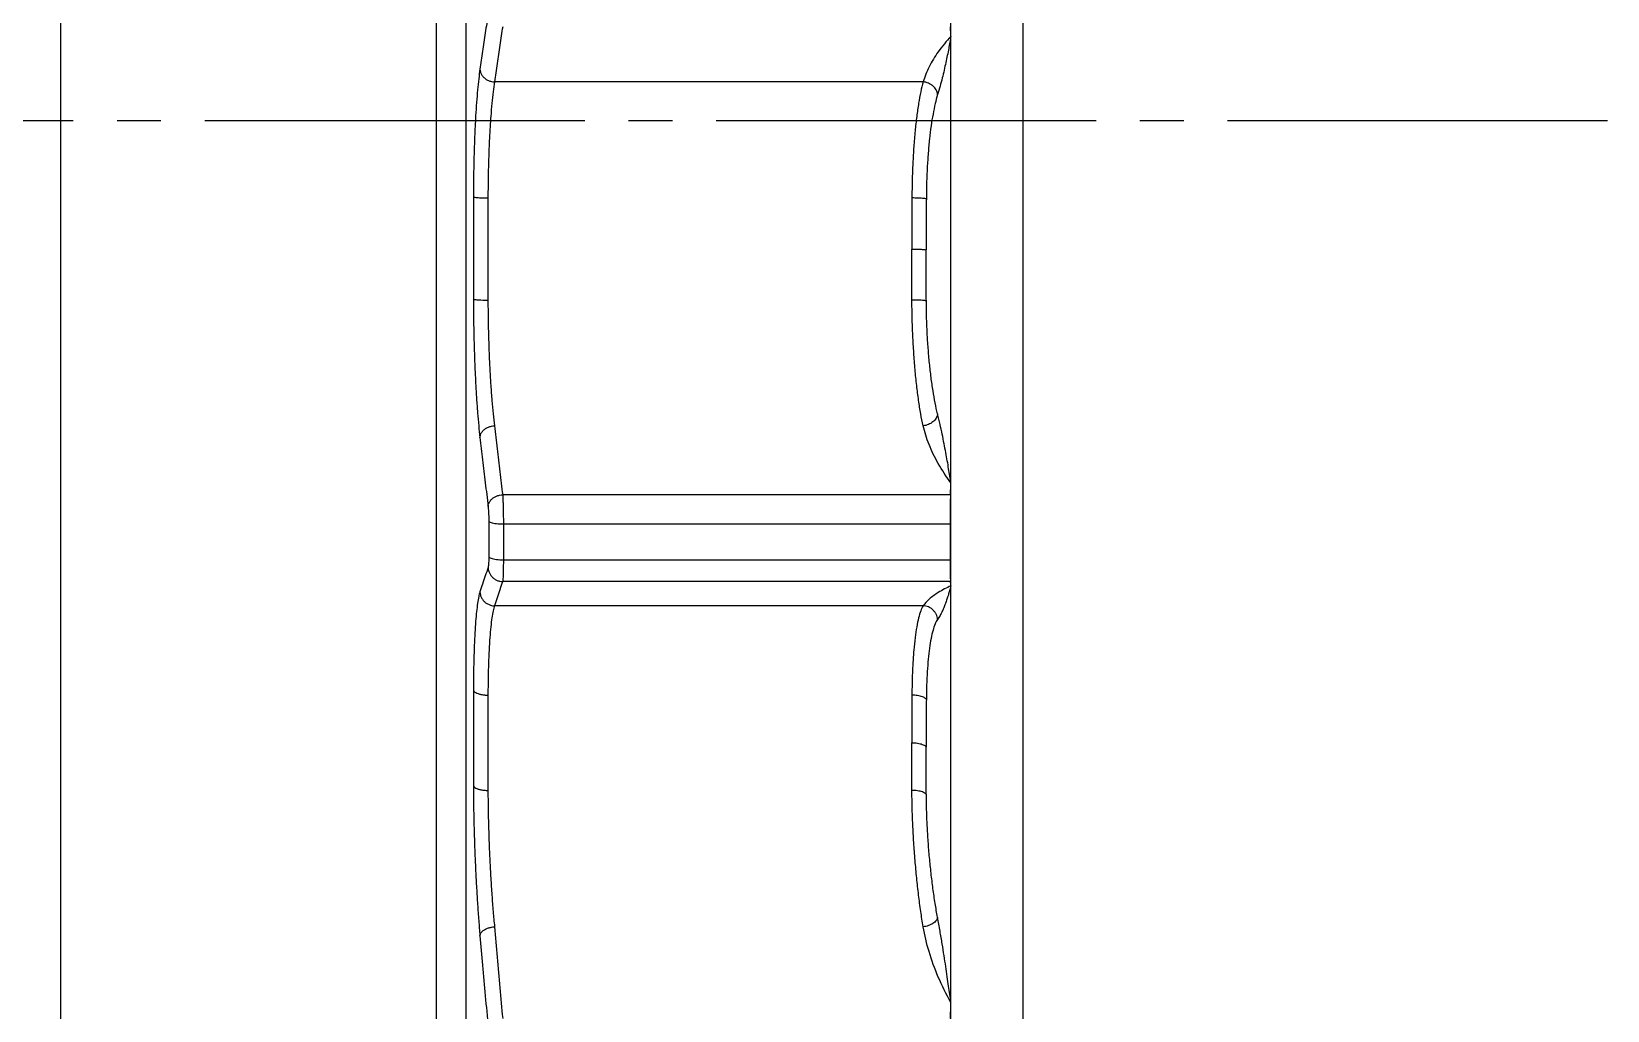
# Model space of a CAD drawing. Extents: x -19 to 350, y -1 to 245.
# Drawn here: x 296.4 to 350.3, y 149.3 to 182.8 of the extents above; entities that cross this region are included whole.
import ezdxf

# ---------------------------------------------------------------- set-up
doc = ezdxf.new("R2010")
doc.units = 0
doc.header["$MEASUREMENT"] = 0
doc.linetypes.add('CENTER', pattern=[17.5, 13, -1.5, 1.5, -1.5])
doc.layers.get('0').update_dxf_attribs({"linetype": 'CONTINUOUS'})
doc.layers.add('CENTER', color=1, linetype='CENTER')

msp = doc.modelspace()

# ---------------------------------------------------------------- linework, layer by layer
at = {"color": 7, "linetype": 'Continuous'}
for p, q in [((327.825, 116.313), (327.825, 243.066)), ((330.293, 116.9), (330.293, 242.6)), ((311.223, 234.217), (311.223, 125.188)), ((297.36, 233.299), (297.36, 126.107)), ((310.226, 126.107), (310.226, 233.299)), ((326.875, 181.077), (312.207, 181.077)), ((327.809, 166.953), (312.486, 166.953)), ((312.01, 166.052), (312.01, 164.836)), ((312.509, 165.954), (327.795, 165.954)), ((312.509, 165.954), (312.509, 164.729)), ((327.795, 165.954), (327.795, 164.729)), ((312.509, 164.729), (327.795, 164.729)), ((327.809, 163.985), (312.486, 163.985)), ((326.875, 163.156), (312.207, 163.156))]:
    msp.add_line(p, q, dxfattribs=at)
for points, knots in [([(311.987, 183.402), (311.955, 183.185), (311.892, 182.758), (311.799, 182.129), (311.738, 181.716), (311.709, 181.513)], [0, 0, 0, 0, 0.658094, 1.293507, 1.909191, 1.909191, 1.909191, 1.909191]), ([(312.486, 182.965), (312.455, 182.754), (312.392, 182.333), (312.299, 181.704), (312.238, 181.286), (312.207, 181.077)], [0, 0, 0, 0, 0.639271, 1.275296, 1.908054, 1.908054, 1.908054, 1.908054]), ([(327.825, 182.634), (327.822, 182.689), (327.817, 182.799), (327.812, 182.909), (327.809, 182.965)], [0, 0, 0, 0, 0.1648332, 0.3310737, 0.3310737, 0.3310737, 0.3310737]), ([(327.825, 182.634), (327.67, 182.469), (327.393, 182.139), (327.07, 181.614), (326.929, 181.252), (326.875, 181.077)], [0, 0, 0, 0, 0.679697, 1.289985, 1.838837, 1.838837, 1.838837, 1.838837]), ([(327.825, 182.634), (327.813, 182.567), (327.788, 182.427), (327.748, 182.21), (327.702, 181.979), (327.65, 181.734), (327.593, 181.476), (327.527, 181.206), (327.454, 180.926), (327.398, 180.737), (327.368, 180.641)], [0, 0, 0, 0, 0.204662, 0.426044, 0.662047, 0.912514, 1.177151, 1.455234, 1.745391, 2.045759, 2.045759, 2.045759, 2.045759]), ([(311.709, 181.513), (311.693, 181.403), (311.663, 181.166), (311.624, 180.787), (311.59, 180.363), (311.56, 179.898), (311.534, 179.398), (311.513, 178.866), (311.497, 178.307), (311.487, 177.73), (311.485, 177.339), (311.484, 177.141)], [0, 0, 0, 0, 0.333387, 0.716332, 1.142969, 1.609759, 2.112522, 2.646836, 3.207261, 3.788244, 4.380164, 4.380164, 4.380164, 4.380164]), ([(311.709, 181.513), (311.71, 181.481), (311.721, 181.417), (311.761, 181.326), (311.822, 181.244), (311.901, 181.175), (311.995, 181.122), (312.098, 181.088), (312.171, 181.078), (312.207, 181.077)], [0, 0, 0, 0, 0.0958261, 0.1939704, 0.2951492, 0.3994713, 0.5064683, 0.6152169, 0.7245125, 0.7245125, 0.7245125, 0.7245125]), ([(312.207, 181.077), (312.189, 180.966), (312.156, 180.722), (312.114, 180.329), (312.076, 179.882), (312.044, 179.389), (312.019, 178.856), (311.999, 178.292), (311.987, 177.705), (311.983, 177.307), (311.983, 177.106)], [0, 0, 0, 0, 0.338852, 0.736498, 1.187115, 1.683972, 2.219754, 2.786719, 3.37659, 3.980825, 3.980825, 3.980825, 3.980825]), ([(326.875, 181.077), (326.845, 180.966), (326.787, 180.722), (326.715, 180.327), (326.651, 179.879), (326.596, 179.385), (326.552, 178.852), (326.519, 178.289), (326.498, 177.704), (326.492, 177.307), (326.491, 177.106)], [0, 0, 0, 0, 0.346323, 0.749909, 1.204736, 1.704244, 2.241223, 2.807998, 3.396597, 3.998885, 3.998885, 3.998885, 3.998885]), ([(327.368, 180.641), (327.366, 180.669), (327.354, 180.724), (327.322, 180.802), (327.273, 180.875), (327.211, 180.939), (327.138, 180.994), (327.056, 181.036), (326.967, 181.065), (326.906, 181.075), (326.875, 181.077)], [0, 0, 0, 0, 0.0822591, 0.166706, 0.253577, 0.3427711, 0.4338882, 0.526297, 0.619218, 0.7118152, 0.7118152, 0.7118152, 0.7118152]), ([(327.368, 180.641), (327.337, 180.54), (327.279, 180.319), (327.207, 179.962), (327.143, 179.56), (327.089, 179.117), (327.045, 178.641), (327.012, 178.136), (326.991, 177.61), (326.985, 177.253), (326.984, 177.072)], [0, 0, 0, 0, 0.317937, 0.683982, 1.092962, 1.540199, 2.020672, 2.528658, 3.057508, 3.599609, 3.599609, 3.599609, 3.599609]), ([(311.484, 177.141), (311.483, 176.753), (311.482, 175.976), (311.482, 174.811), (311.483, 174.035), (311.484, 173.646)], [0, 0, 0, 0, 1.164744, 2.330144, 3.494885, 3.494885, 3.494885, 3.494885]), ([(311.484, 177.141), (311.491, 177.135), (311.52, 177.131), (311.572, 177.122), (311.651, 177.116), (311.749, 177.11), (311.862, 177.107), (311.942, 177.106), (311.983, 177.106)], [0, 0, 0, 0, 0.0269332, 0.0819168, 0.162237, 0.2631467, 0.3785474, 0.5014245, 0.5014245, 0.5014245, 0.5014245]), ([(311.983, 177.106), (311.982, 176.718), (311.98, 175.942), (311.98, 174.778), (311.982, 174.001), (311.983, 173.613)], [0, 0, 0, 0, 1.164155, 2.32825, 3.492399, 3.492399, 3.492399, 3.492399]), ([(326.491, 177.106), (326.49, 176.912), (326.489, 176.524), (326.487, 175.942), (326.487, 175.554), (326.487, 175.36)], [0, 0, 0, 0, 0.582205, 1.164269, 1.746206, 1.746206, 1.746206, 1.746206]), ([(326.984, 177.072), (326.976, 177.076), (326.951, 177.081), (326.907, 177.088), (326.845, 177.093), (326.77, 177.098), (326.683, 177.102), (326.589, 177.105), (326.524, 177.106), (326.491, 177.106)], [0, 0, 0, 0, 0.027801, 0.0736834, 0.1360919, 0.2126411, 0.3003362, 0.3957215, 0.4950276, 0.4950276, 0.4950276, 0.4950276]), ([(326.984, 177.072), (326.983, 176.879), (326.982, 176.491), (326.98, 175.91), (326.98, 175.522), (326.98, 175.329)], [0, 0, 0, 0, 0.581153, 1.162422, 1.743649, 1.743649, 1.743649, 1.743649]), ([(326.487, 175.36), (326.52, 175.36), (326.584, 175.359), (326.678, 175.357), (326.765, 175.354), (326.841, 175.349), (326.902, 175.344), (326.947, 175.337), (326.971, 175.332), (326.98, 175.329)], [0, 0, 0, 0, 0.0990016, 0.1941165, 0.2819802, 0.3591335, 0.4215918, 0.4671908, 0.494862, 0.494862, 0.494862, 0.494862]), ([(326.491, 173.613), (326.49, 173.807), (326.489, 174.196), (326.487, 174.778), (326.487, 175.166), (326.487, 175.36)], [0, 0, 0, 0, 0.582205, 1.164269, 1.746206, 1.746206, 1.746206, 1.746206]), ([(326.984, 173.585), (326.983, 173.779), (326.982, 174.166), (326.98, 174.747), (326.98, 175.135), (326.98, 175.329)], [0, 0, 0, 0, 0.581156, 1.162427, 1.743655, 1.743655, 1.743655, 1.743655]), ([(311.484, 173.646), (311.491, 173.64), (311.52, 173.636), (311.572, 173.627), (311.651, 173.622), (311.749, 173.617), (311.862, 173.614), (311.942, 173.613), (311.983, 173.613)], [0, 0, 0, 0, 0.0268902, 0.0818326, 0.1621176, 0.2630006, 0.3783847, 0.5012563, 0.5012563, 0.5012563, 0.5012563]), ([(311.484, 173.646), (311.485, 173.447), (311.488, 173.049), (311.498, 172.456), (311.513, 171.873), (311.534, 171.308), (311.56, 170.766), (311.59, 170.252), (311.625, 169.771), (311.663, 169.328), (311.693, 169.046), (311.709, 168.912)], [0, 0, 0, 0, 0.598011, 1.194557, 1.779586, 2.347121, 2.891268, 3.407228, 3.890507, 4.337414, 4.741579, 4.741579, 4.741579, 4.741579]), ([(311.983, 173.613), (311.983, 173.41), (311.987, 173.005), (311.999, 172.401), (312.019, 171.81), (312.045, 171.24), (312.077, 170.699), (312.115, 170.196), (312.157, 169.737), (312.19, 169.448), (312.207, 169.312)], [0, 0, 0, 0, 0.60986, 1.216446, 1.810908, 2.384494, 2.92882, 3.435963, 3.898373, 4.309199, 4.309199, 4.309199, 4.309199]), ([(326.984, 173.585), (326.976, 173.589), (326.951, 173.593), (326.907, 173.6), (326.845, 173.605), (326.77, 173.609), (326.683, 173.612), (326.589, 173.613), (326.524, 173.614), (326.491, 173.613)], [0, 0, 0, 0, 0.0277291, 0.0735434, 0.1358917, 0.2123912, 0.3000494, 0.3954119, 0.4947102, 0.4947102, 0.4947102, 0.4947102]), ([(326.875, 169.312), (326.845, 169.448), (326.788, 169.738), (326.716, 170.198), (326.651, 170.703), (326.597, 171.244), (326.553, 171.814), (326.52, 172.405), (326.498, 173.007), (326.492, 173.411), (326.491, 173.613)], [0, 0, 0, 0, 0.417468, 0.885476, 1.396668, 1.943512, 2.518045, 3.11203, 3.717105, 4.32491, 4.32491, 4.32491, 4.32491]), ([(327.368, 169.719), (327.338, 169.843), (327.281, 170.106), (327.208, 170.521), (327.144, 170.975), (327.089, 171.459), (327.045, 171.969), (327.012, 172.498), (326.991, 173.039), (326.985, 173.403), (326.984, 173.585)], [0, 0, 0, 0, 0.382464, 0.806379, 1.265693, 1.755139, 2.269165, 2.801557, 3.345247, 3.892333, 3.892333, 3.892333, 3.892333]), ([(327.368, 169.719), (327.366, 169.694), (327.354, 169.644), (327.321, 169.572), (327.273, 169.505), (327.211, 169.445), (327.138, 169.394), (327.055, 169.354), (326.967, 169.326), (326.906, 169.315), (326.875, 169.312)], [0, 0, 0, 0, 0.0750715, 0.1534236, 0.2355755, 0.3214933, 0.4106633, 0.5022016, 0.5949771, 0.687736, 0.687736, 0.687736, 0.687736]), ([(327.825, 167.366), (327.813, 167.443), (327.788, 167.602), (327.747, 167.85), (327.702, 168.117), (327.65, 168.403), (327.592, 168.706), (327.527, 169.029), (327.453, 169.369), (327.397, 169.6), (327.368, 169.719)], [0, 0, 0, 0, 0.23167, 0.483821, 0.754576, 1.044371, 1.353645, 1.682553, 2.030746, 2.397594, 2.397594, 2.397594, 2.397594]), ([(311.709, 168.912), (311.71, 168.941), (311.721, 169), (311.762, 169.083), (311.823, 169.158), (311.902, 169.221), (311.996, 169.269), (312.099, 169.301), (312.171, 169.311), (312.207, 169.312)], [0, 0, 0, 0, 0.0870742, 0.1777785, 0.2733711, 0.3740797, 0.4792016, 0.5873302, 0.6966226, 0.6966226, 0.6966226, 0.6966226]), ([(311.709, 168.912), (311.738, 168.659), (311.799, 168.143), (311.892, 167.356), (311.955, 166.823), (311.987, 166.552)], [0, 0, 0, 0, 0.766801, 1.557904, 2.376968, 2.376968, 2.376968, 2.376968]), ([(312.207, 169.312), (312.238, 169.052), (312.299, 168.529), (312.392, 167.742), (312.455, 167.216), (312.486, 166.953)], [0, 0, 0, 0, 0.787918, 1.579875, 2.375847, 2.375847, 2.375847, 2.375847]), ([(327.825, 167.366), (327.668, 167.576), (327.387, 167.995), (327.067, 168.65), (326.928, 169.096), (326.875, 169.312)], [0, 0, 0, 0, 0.785034, 1.510307, 2.179537, 2.179537, 2.179537, 2.179537]), ([(327.809, 166.953), (327.812, 167.022), (327.817, 167.16), (327.822, 167.298), (327.825, 167.366)], [0, 0, 0, 0, 0.2077167, 0.41367, 0.41367, 0.41367, 0.41367]), ([(311.987, 166.552), (311.989, 166.581), (312, 166.64), (312.04, 166.723), (312.101, 166.798), (312.181, 166.861), (312.274, 166.909), (312.377, 166.942), (312.45, 166.951), (312.486, 166.953)], [0, 0, 0, 0, 0.087176, 0.1779894, 0.2737051, 0.3745514, 0.4798218, 0.588102, 0.6975402, 0.6975402, 0.6975402, 0.6975402]), ([(312.486, 166.953), (312.489, 166.91), (312.493, 166.817), (312.499, 166.668), (312.503, 166.501), (312.507, 166.323), (312.509, 166.139), (312.509, 166.016), (312.509, 165.954)], [0, 0, 0, 0, 0.1286314, 0.2798503, 0.4483319, 0.6285266, 0.8142431, 0.9989525, 0.9989525, 0.9989525, 0.9989525]), ([(327.809, 166.953), (327.808, 166.91), (327.805, 166.817), (327.801, 166.668), (327.799, 166.501), (327.797, 166.323), (327.795, 166.139), (327.795, 166.016), (327.795, 165.954)], [0, 0, 0, 0, 0.1284413, 0.2795752, 0.4481756, 0.6284147, 0.8140677, 0.9987251, 0.9987251, 0.9987251, 0.9987251]), ([(311.987, 166.552), (311.991, 166.526), (311.996, 166.468), (312.002, 166.376), (312.007, 166.272), (312.01, 166.163), (312.01, 166.089), (312.01, 166.052)], [0, 0, 0, 0, 0.0787975, 0.1733296, 0.2786307, 0.3896126, 0.5003239, 0.5003239, 0.5003239, 0.5003239]), ([(312.01, 166.052), (312.015, 166.041), (312.042, 166.02), (312.097, 165.999), (312.176, 165.98), (312.275, 165.966), (312.389, 165.956), (312.468, 165.954), (312.509, 165.954)], [0, 0, 0, 0, 0.0361788, 0.0954554, 0.1779414, 0.2798527, 0.3955915, 0.5185006, 0.5185006, 0.5185006, 0.5185006]), ([(312.01, 164.836), (312.01, 164.801), (312.01, 164.734), (312.007, 164.642), (312.003, 164.565), (311.997, 164.507), (311.991, 164.475), (311.987, 164.463)], [0, 0, 0, 0, 0.1046962, 0.198874, 0.2774938, 0.3367937, 0.3738892, 0.3738892, 0.3738892, 0.3738892]), ([(312.01, 164.836), (312.015, 164.824), (312.041, 164.801), (312.097, 164.778), (312.176, 164.757), (312.275, 164.741), (312.389, 164.731), (312.468, 164.729), (312.509, 164.729)], [0, 0, 0, 0, 0.0378548, 0.0980067, 0.1809487, 0.2830744, 0.3988875, 0.5218053, 0.5218053, 0.5218053, 0.5218053]), ([(312.509, 164.729), (312.509, 164.67), (312.509, 164.558), (312.507, 164.397), (312.503, 164.257), (312.499, 164.14), (312.494, 164.052), (312.489, 164.004), (312.486, 163.985)], [0, 0, 0, 0, 0.1761932, 0.3382171, 0.4804643, 0.5982746, 0.6875453, 0.7451833, 0.7451833, 0.7451833, 0.7451833]), ([(327.795, 164.729), (327.795, 164.67), (327.795, 164.558), (327.796, 164.397), (327.799, 164.257), (327.801, 164.14), (327.805, 164.052), (327.807, 164.004), (327.809, 163.985)], [0, 0, 0, 0, 0.1761649, 0.3382225, 0.4805803, 0.5983264, 0.6874032, 0.7447671, 0.7447671, 0.7447671, 0.7447671]), ([(311.987, 164.463), (311.955, 164.368), (311.892, 164.18), (311.799, 163.904), (311.738, 163.722), (311.709, 163.633)], [0, 0, 0, 0, 0.3019008, 0.593291, 0.87553, 0.87553, 0.87553, 0.87553]), ([(311.987, 164.463), (311.989, 164.427), (312, 164.356), (312.039, 164.255), (312.1, 164.164), (312.179, 164.088), (312.273, 164.031), (312.377, 163.994), (312.45, 163.985), (312.486, 163.985)], [0, 0, 0, 0, 0.1071226, 0.2148259, 0.3231623, 0.4320646, 0.5413603, 0.6508046, 0.7601256, 0.7601256, 0.7601256, 0.7601256]), ([(312.486, 163.985), (312.455, 163.892), (312.392, 163.707), (312.299, 163.431), (312.238, 163.247), (312.207, 163.156)], [0, 0, 0, 0, 0.2930943, 0.5845904, 0.8744748, 0.8744748, 0.8744748, 0.8744748]), ([(327.825, 163.839), (327.822, 163.863), (327.817, 163.912), (327.812, 163.96), (327.809, 163.985)], [0, 0, 0, 0, 0.0727143, 0.1460502, 0.1460502, 0.1460502, 0.1460502]), ([(311.709, 163.633), (311.691, 163.579), (311.66, 163.449), (311.622, 163.223), (311.589, 162.941), (311.559, 162.606), (311.533, 162.22), (311.513, 161.788), (311.497, 161.313), (311.487, 160.803), (311.485, 160.45), (311.484, 160.269)], [0, 0, 0, 0, 0.170743, 0.400487, 0.685593, 1.023463, 1.411033, 1.844995, 2.321108, 2.834873, 3.377866, 3.377866, 3.377866, 3.377866]), ([(311.709, 163.633), (311.71, 163.598), (311.721, 163.526), (311.761, 163.425), (311.821, 163.335), (311.9, 163.259), (311.994, 163.202), (312.098, 163.165), (312.171, 163.156), (312.207, 163.156)], [0, 0, 0, 0, 0.1069815, 0.2145394, 0.322727, 0.4314791, 0.5406258, 0.6499247, 0.7591057, 0.7591057, 0.7591057, 0.7591057]), ([(327.825, 163.839), (327.677, 163.77), (327.416, 163.635), (327.091, 163.409), (326.933, 163.238), (326.875, 163.156)], [0, 0, 0, 0, 0.490472, 0.88042, 1.181759, 1.181759, 1.181759, 1.181759]), ([(327.825, 163.839), (327.813, 163.795), (327.789, 163.703), (327.748, 163.562), (327.702, 163.416), (327.651, 163.267), (327.594, 163.117), (327.529, 162.968), (327.456, 162.824), (327.398, 162.734), (327.368, 162.691)], [0, 0, 0, 0, 0.138674, 0.285786, 0.43902, 0.597203, 0.758836, 0.921898, 1.083758, 1.24151, 1.24151, 1.24151, 1.24151]), ([(312.207, 163.156), (312.187, 163.101), (312.153, 162.964), (312.112, 162.725), (312.075, 162.419), (312.044, 162.052), (312.018, 161.63), (311.999, 161.157), (311.987, 160.642), (311.983, 160.285), (311.983, 160.1)], [0, 0, 0, 0, 0.176071, 0.419947, 0.729012, 1.099012, 1.52465, 1.999849, 2.517715, 3.070776, 3.070776, 3.070776, 3.070776]), ([(326.875, 163.156), (326.842, 163.103), (326.782, 162.967), (326.711, 162.725), (326.648, 162.418), (326.595, 162.05), (326.551, 161.627), (326.519, 161.154), (326.498, 160.64), (326.492, 160.284), (326.491, 160.1)], [0, 0, 0, 0, 0.188614, 0.440762, 0.755276, 1.128669, 1.556025, 2.031454, 2.548374, 3.099699, 3.099699, 3.099699, 3.099699]), ([(327.368, 162.691), (327.366, 162.722), (327.355, 162.782), (327.322, 162.869), (327.274, 162.948), (327.212, 163.018), (327.139, 163.075), (327.056, 163.119), (326.967, 163.147), (326.906, 163.155), (326.875, 163.156)], [0, 0, 0, 0, 0.0912555, 0.1831056, 0.275473, 0.3682115, 0.4611259, 0.5539983, 0.6466161, 0.7388005, 0.7388005, 0.7388005, 0.7388005]), ([(327.368, 162.691), (327.334, 162.644), (327.274, 162.521), (327.204, 162.302), (327.141, 162.025), (327.087, 161.696), (327.044, 161.317), (327.012, 160.894), (326.991, 160.432), (326.985, 160.112), (326.984, 159.947)], [0, 0, 0, 0, 0.175786, 0.406111, 0.689885, 1.024693, 1.407252, 1.833365, 2.297754, 2.793949, 2.793949, 2.793949, 2.793949]), ([(311.484, 160.269), (311.483, 159.907), (311.482, 159.182), (311.482, 158.094), (311.483, 157.369), (311.484, 157.007)], [0, 0, 0, 0, 1.087275, 2.175157, 3.26242, 3.26242, 3.26242, 3.26242]), ([(311.484, 160.269), (311.488, 160.253), (311.511, 160.218), (311.568, 160.179), (311.648, 160.146), (311.748, 160.12), (311.862, 160.104), (311.942, 160.101), (311.983, 160.1)], [0, 0, 0, 0, 0.0510694, 0.1189992, 0.2061989, 0.3103858, 0.426934, 0.5499433, 0.5499433, 0.5499433, 0.5499433]), ([(311.983, 160.1), (311.982, 159.738), (311.98, 159.014), (311.98, 157.927), (311.982, 157.203), (311.983, 156.84)], [0, 0, 0, 0, 1.08672, 2.173384, 3.260099, 3.260099, 3.260099, 3.260099]), ([(326.491, 160.1), (326.49, 159.919), (326.489, 159.557), (326.487, 159.014), (326.487, 158.651), (326.487, 158.47)], [0, 0, 0, 0, 0.54348, 1.086828, 1.630056, 1.630056, 1.630056, 1.630056]), ([(326.984, 159.947), (326.978, 159.96), (326.956, 159.986), (326.909, 160.018), (326.847, 160.046), (326.771, 160.069), (326.684, 160.087), (326.59, 160.098), (326.524, 160.1), (326.491, 160.1)], [0, 0, 0, 0, 0.0442913, 0.1002095, 0.1686831, 0.2486895, 0.3380997, 0.4341055, 0.5334888, 0.5334888, 0.5334888, 0.5334888]), ([(326.984, 159.947), (326.983, 159.766), (326.982, 159.404), (326.98, 158.861), (326.98, 158.5), (326.98, 158.319)], [0, 0, 0, 0, 0.542491, 1.085094, 1.627658, 1.627658, 1.627658, 1.627658]), ([(326.487, 158.47), (326.52, 158.47), (326.585, 158.468), (326.679, 158.458), (326.766, 158.441), (326.842, 158.418), (326.905, 158.39), (326.952, 158.358), (326.973, 158.332), (326.98, 158.319)], [0, 0, 0, 0, 0.0990648, 0.1947546, 0.2842646, 0.3648183, 0.4332772, 0.4888016, 0.5328595, 0.5328595, 0.5328595, 0.5328595]), ([(326.491, 156.84), (326.49, 157.021), (326.489, 157.384), (326.487, 157.927), (326.487, 158.289), (326.487, 158.47)], [0, 0, 0, 0, 0.54348, 1.086828, 1.630056, 1.630056, 1.630056, 1.630056]), ([(326.984, 156.691), (326.983, 156.872), (326.982, 157.234), (326.98, 157.776), (326.98, 158.138), (326.98, 158.319)], [0, 0, 0, 0, 0.542507, 1.085118, 1.627686, 1.627686, 1.627686, 1.627686]), ([(311.484, 157.007), (311.488, 156.99), (311.511, 156.955), (311.568, 156.917), (311.648, 156.884), (311.748, 156.859), (311.862, 156.844), (311.942, 156.84), (311.983, 156.84)], [0, 0, 0, 0, 0.0509669, 0.1187451, 0.2057972, 0.3098658, 0.4263385, 0.549322, 0.549322, 0.549322, 0.549322]), ([(311.484, 157.007), (311.485, 156.818), (311.488, 156.433), (311.498, 155.851), (311.514, 155.26), (311.535, 154.668), (311.56, 154.08), (311.591, 153.502), (311.626, 152.94), (311.664, 152.397), (311.694, 152.043), (311.709, 151.871)], [0, 0, 0, 0, 0.567791, 1.153382, 1.746772, 2.341676, 2.931757, 3.51174, 4.076676, 4.622652, 5.142526, 5.142526, 5.142526, 5.142526]), ([(311.983, 156.84), (311.983, 156.647), (311.987, 156.254), (312, 155.658), (312.019, 155.052), (312.045, 154.445), (312.078, 153.847), (312.115, 153.265), (312.158, 152.709), (312.19, 152.348), (312.207, 152.174)], [0, 0, 0, 0, 0.580279, 1.179332, 1.788432, 2.398611, 3.000948, 3.586675, 4.147051, 4.673715, 4.673715, 4.673715, 4.673715]), ([(326.984, 156.691), (326.978, 156.704), (326.956, 156.731), (326.909, 156.762), (326.847, 156.79), (326.771, 156.812), (326.684, 156.828), (326.59, 156.838), (326.524, 156.84), (326.491, 156.84)], [0, 0, 0, 0, 0.0440852, 0.0997479, 0.1679707, 0.2477601, 0.3370047, 0.432907, 0.5322552, 0.5322552, 0.5322552, 0.5322552]), ([(326.875, 152.174), (326.846, 152.349), (326.791, 152.71), (326.717, 153.268), (326.653, 153.851), (326.598, 154.45), (326.553, 155.057), (326.52, 155.661), (326.499, 156.256), (326.492, 156.648), (326.491, 156.84)], [0, 0, 0, 0, 0.532505, 1.098038, 1.68745, 2.291982, 2.902823, 3.511237, 4.108702, 4.686999, 4.686999, 4.686999, 4.686999]), ([(327.368, 152.496), (327.339, 152.655), (327.283, 152.984), (327.209, 153.488), (327.145, 154.011), (327.09, 154.547), (327.046, 155.089), (327.013, 155.631), (326.992, 156.165), (326.985, 156.518), (326.984, 156.691)], [0, 0, 0, 0, 0.486985, 0.998525, 1.527657, 2.068514, 2.614985, 3.160373, 3.697305, 4.217869, 4.217869, 4.217869, 4.217869]), ([(311.709, 151.871), (311.71, 151.892), (311.722, 151.937), (311.764, 151.998), (311.825, 152.053), (311.904, 152.1), (311.997, 152.137), (312.099, 152.163), (312.171, 152.171), (312.207, 152.174)], [0, 0, 0, 0, 0.0643429, 0.1361537, 0.2179365, 0.3098386, 0.4103274, 0.5167832, 0.6259507, 0.6259507, 0.6259507, 0.6259507]), ([(312.207, 152.174), (312.238, 151.827), (312.299, 151.132), (312.392, 150.087), (312.455, 149.388), (312.486, 149.038)], [0, 0, 0, 0, 1.044033, 2.093388, 3.148032, 3.148032, 3.148032, 3.148032]), ([(327.368, 152.496), (327.365, 152.477), (327.354, 152.439), (327.32, 152.385), (327.271, 152.334), (327.209, 152.288), (327.136, 152.247), (327.055, 152.214), (326.967, 152.188), (326.906, 152.177), (326.875, 152.174)], [0, 0, 0, 0, 0.0562753, 0.1187918, 0.1887315, 0.2660763, 0.3499276, 0.4387789, 0.5307283, 0.6236521, 0.6236521, 0.6236521, 0.6236521]), ([(327.825, 149.587), (327.666, 149.869), (327.382, 150.435), (327.064, 151.304), (326.928, 151.888), (326.875, 152.174)], [0, 0, 0, 0, 0.971948, 1.89547, 2.767235, 2.767235, 2.767235, 2.767235]), ([(327.825, 149.587), (327.813, 149.677), (327.788, 149.864), (327.747, 150.157), (327.701, 150.477), (327.65, 150.823), (327.592, 151.198), (327.526, 151.602), (327.452, 152.038), (327.397, 152.34), (327.368, 152.496)], [0, 0, 0, 0, 0.270204, 0.567078, 0.889336, 1.238603, 1.616805, 2.025922, 2.467813, 2.944585, 2.944585, 2.944585, 2.944585]), ([(311.709, 151.871), (311.738, 151.533), (311.799, 150.848), (311.892, 149.803), (311.955, 149.094), (311.987, 148.734)], [0, 0, 0, 0, 1.015894, 2.063959, 3.149042, 3.149042, 3.149042, 3.149042]), ([(327.809, 149.038), (327.812, 149.13), (327.817, 149.313), (327.822, 149.496), (327.825, 149.587)], [0, 0, 0, 0, 0.2759682, 0.5495938, 0.5495938, 0.5495938, 0.5495938])]:
    msp.add_open_spline(points, degree=3, knots=knots, dxfattribs=at)
at = {"layer": 'CENTER', "color": 1, "linetype": 'CENTER'}
msp.add_line((350.293, 179.75), (257.293, 179.75), dxfattribs=at)

doc.saveas('drawing.dxf')
